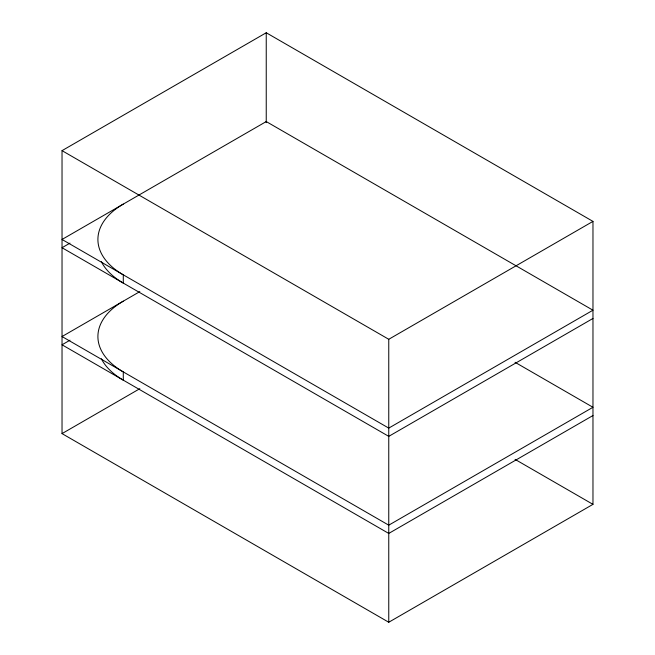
<?xml version="1.0" encoding="UTF-8"?>
<svg xmlns="http://www.w3.org/2000/svg" width="655" height="655" viewBox="0 0 655 655"><rect width="100%" height="100%" fill="white"/><g stroke="black" fill="none" stroke-linecap="round" stroke-linejoin="round"><path stroke-width="0.98" d="M62.029 150.65L266.241 32.75L592.971 221.39L592.971 504.35L388.759 622.25L62.029 433.61L62.029 150.65L388.759 339.29L592.971 221.39M69.987 243.128L62.029 247.721L388.759 436.361L592.971 318.461M139.818 291.622L62.029 336.539L388.759 525.179L592.971 407.279L515.051 362.289M69.987 340.199L62.029 344.792L388.759 533.432L592.971 415.532M62.029 433.61L139.818 388.693M515.051 459.368L592.971 504.35M388.759 339.29L388.759 622.25M266.241 32.75L266.241 122.641M123.287 204.098A86.64 50.017 0 0 0 123.287 274.838L123.287 283.091A86.64 50.017 0 0 1 101.353 261.673M123.287 301.169A86.64 50.017 0 0 0 123.287 371.909L123.287 380.162A86.64 50.017 0 0 1 101.353 358.752M266.241 121.568L62.029 239.468L388.759 428.108L592.971 310.208L266.241 121.568"/></g></svg>
